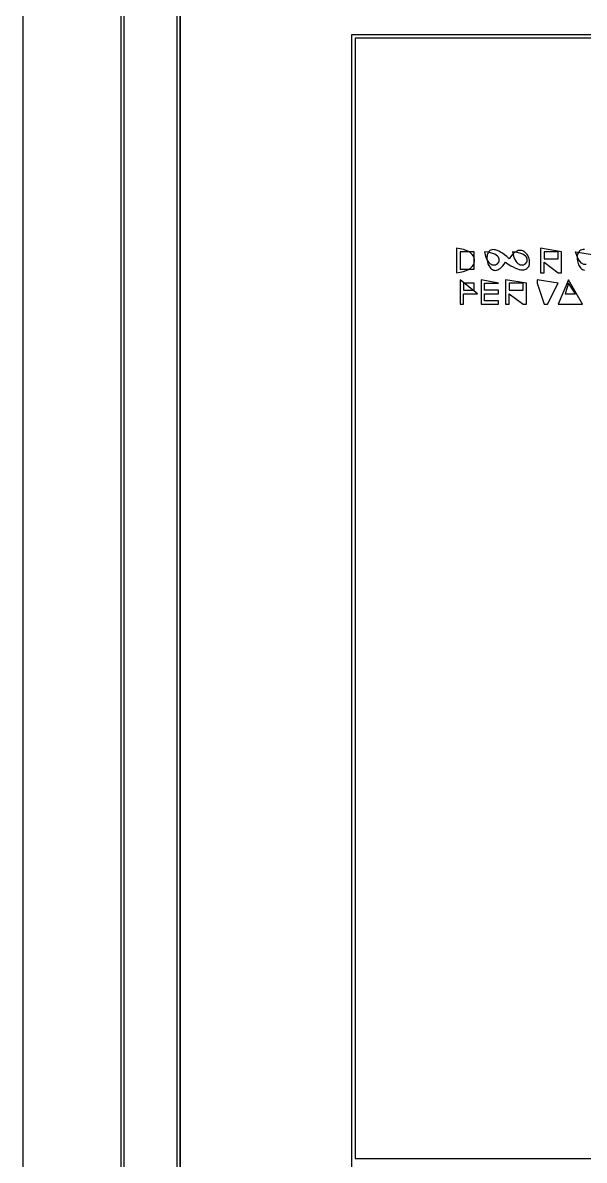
# Model space of a CAD drawing. Extents: x 0 to 2384, y 0 to 1684.
# Drawn here: x 0 to 160.5, y 1191.5 to 1516.4 of the extents above; entities that cross this region are included whole.
import ezdxf

# ---------------------------------------------------------------- set-up
doc = ezdxf.new("R2010")
doc.units = 0
doc.layers.add('C251', color=251, linetype='CONTINUOUS')
doc.layers.add('C7', color=7, linetype='CONTINUOUS')

msp = doc.modelspace()

# ---------------------------------------------------------------- linework, layer by layer
at = {"layer": 'C251'}
for points in [[(28, 1664), (28, 19), (2356, 19), (2356, 20), (29, 20), (29, 1663), (2356, 1663), (2337, 1664), (2298, 1664), (2160, 1664), (1683, 1664), (28, 1664)], [(44, 1649), (44, 35), (2341, 35), (2341, 367), (2340, 367), (2340, 36), (45, 36), (45, 1648), (2340, 1648), (2340, 368), (2341, 368), (2341, 1649), (44, 1649)]]:
    msp.add_lwpolyline(points, dxfattribs=at)
at = {"layer": 'C7'}
for points in [[(0, 1684), (0, 0), (2384, 0), (2384, 1684), (0, 1684)], [(45, 1648), (45, 36), (2048, 36), (2048, 1648), (45, 1648)], [(94, 1513), (94, 449), (455, 449), (455, 1513), (94, 1513)], [(95, 1512), (95, 1192), (454, 1192), (454, 1512), (95, 1512)], [(124, 1452), (124, 1445), (125.0304, 1445.1279), (125.9463, 1445.336), (126.7478, 1445.6149), (127.4347, 1445.955), (128.0072, 1446.347), (128.4651, 1446.7814), (128.8086, 1447.2489), (129.0376, 1447.7399), (129.1521, 1448.245), (129.152, 1448.7549), (129.0376, 1449.26), (128.8086, 1449.751), (128.4651, 1450.2185), (128.0071, 1450.6529), (127.4347, 1451.0449), (126.7477, 1451.385), (125.9463, 1451.6639), (125.0304, 1451.872), (124, 1452)], [(125, 1451), (125, 1446), (129, 1446), (129, 1451), (125, 1451)], [(132, 1451), (132.1741, 1450.1591), (132.3912, 1449.4396), (132.6447, 1448.8346), (132.9277, 1448.3373), (133.2335, 1447.941), (133.5552, 1447.6388), (133.8862, 1447.424), (134.2195, 1447.2897), (134.5486, 1447.2292), (134.8664, 1447.2356), (135.1664, 1447.3021), (135.4417, 1447.4221), (135.6855, 1447.5885), (135.891, 1447.7947), (136.0516, 1448.0339), (136.1603, 1448.2992), (136.2105, 1448.5839), (136.1954, 1448.8812), (136.1081, 1449.1842), (135.9419, 1449.4862), (135.69, 1449.7803), (135.3457, 1450.0598), (134.9021, 1450.3179), (134.3525, 1450.5478), (133.6901, 1450.7426), (132.9082, 1450.8956), (132, 1451)], [(138, 1448), (138.779, 1447.4706), (139.5048, 1447.024), (140.1785, 1446.6558), (140.8013, 1446.3618), (141.3746, 1446.138), (141.8994, 1445.9802), (142.3771, 1445.8841), (142.809, 1445.8456), (143.1961, 1445.8605), (143.5398, 1445.9246), (143.8413, 1446.0338), (144.1019, 1446.1839), (144.3227, 1446.3708), (144.505, 1446.5901), (144.6501, 1446.8379), (144.7591, 1447.1098), (144.8334, 1447.4018), (144.8741, 1447.7096), (144.8825, 1448.0291), (144.8599, 1448.3561), (144.8074, 1448.6865), (144.7263, 1449.016), (144.6178, 1449.3404), (144.4832, 1449.6557), (144.3237, 1449.9576), (144.1405, 1450.242), (143.9349, 1450.5046), (143.7081, 1450.7414), (143.4613, 1450.948), (143.1959, 1451.1205), (142.9129, 1451.2545), (142.6137, 1451.346), (142.2995, 1451.3907), (141.9715, 1451.3844), (141.631, 1451.3231), (141.2792, 1451.2024), (140.9173, 1451.0184), (140.5465, 1450.7666), (140.1682, 1450.4431), (139.7835, 1450.0436), (139.3937, 1449.5639), (139, 1449), (138.3228, 1449.6104), (137.6888, 1450.1301), (137.0971, 1450.5636), (136.5467, 1450.9154), (136.037, 1451.1899), (135.567, 1451.3916), (135.1359, 1451.525), (134.7428, 1451.5946), (134.387, 1451.6048), (134.0675, 1451.5602), (133.7835, 1451.4652), (133.5342, 1451.3244), (133.3188, 1451.1421), (133.1363, 1450.923), (132.986, 1450.6714), (132.867, 1450.3918), (132.7785, 1450.0888), (132.7196, 1449.7668), (132.6894, 1449.4303), (132.6872, 1449.0837), (132.7121, 1448.7317), (132.7633, 1448.3786), (132.8398, 1448.0289), (132.9409, 1447.6871), (133.0657, 1447.3577), (133.2134, 1447.0453), (133.3832, 1446.7541), (133.5741, 1446.4889), (133.7854, 1446.2539), (134.0161, 1446.0538), (134.2656, 1445.893), (134.5328, 1445.776), (134.8171, 1445.7072), (135.1174, 1445.6912), (135.4331, 1445.7324), (135.7632, 1445.8353), (136.1069, 1446.0044), (136.4634, 1446.2442), (136.8317, 1446.5592), (137.2112, 1446.9538), (137.6009, 1447.4326), (138, 1448)], [(140, 1451), (140.1741, 1450.1591), (140.3912, 1449.4396), (140.6447, 1448.8346), (140.9277, 1448.3373), (141.2335, 1447.941), (141.5552, 1447.6388), (141.8862, 1447.424), (142.2195, 1447.2897), (142.5486, 1447.2292), (142.8664, 1447.2356), (143.1664, 1447.3021), (143.4417, 1447.4221), (143.6855, 1447.5885), (143.891, 1447.7947), (144.0516, 1448.0339), (144.1603, 1448.2992), (144.2105, 1448.5839), (144.1954, 1448.8812), (144.1081, 1449.1842), (143.9419, 1449.4862), (143.69, 1449.7803), (143.3457, 1450.0598), (142.9021, 1450.3179), (142.3525, 1450.5478), (141.6901, 1450.7426), (140.9082, 1450.8956), (140, 1451)], [(148, 1452), (148, 1445), (149, 1445), (149, 1448), (153, 1445), (154, 1445), (154, 1451), (148, 1452)], [(149, 1451), (149, 1449), (153, 1449), (153, 1451), (149, 1451)], [(161.071, 1447.3215), (160.3299, 1447.4001), (159.709, 1447.725), (159.1869, 1448.2717), (158.7424, 1449.016), (158.3538, 1449.9335), (158, 1451), (164, 1450)], [(160.5992, 1451.6147), (160.1991, 1451.6182), (159.8435, 1451.5602), (159.5311, 1451.4462), (159.2609, 1451.2814), (159.0317, 1451.0714), (158.8421, 1450.8215), (158.6912, 1450.537), (158.5777, 1450.2235), (158.5003, 1449.8862), (158.458, 1449.5307), (158.4495, 1449.1622), (158.4738, 1448.7862), (158.5295, 1448.4081), (158.6155, 1448.0333), (158.7306, 1447.6671), (158.8737, 1447.315), (159.0435, 1446.9824), (159.2389, 1446.6747), (159.4588, 1446.3972), (159.7018, 1446.1554), (159.9669, 1445.9546), (160.2529, 1445.8003), (160.5585, 1445.6979)], [(125, 1443), (125, 1436), (126, 1436), (126, 1439), (130, 1439), (125, 1443)], [(131, 1443), (131, 1436), (136, 1436), (136, 1437), (132, 1437), (132, 1439), (136, 1439), (136, 1440), (132, 1440), (132, 1442), (136, 1442), (131, 1443)], [(138, 1443), (138, 1436), (139, 1436), (139, 1439), (143, 1436), (144, 1436), (144, 1442), (138, 1443)], [(147, 1443), (147, 1442), (149, 1436), (150, 1436), (153, 1442), (147, 1443)], [(156, 1443), (153, 1436), (154, 1436), (159, 1436), (160, 1436), (156, 1443)], [(126, 1442), (126, 1440), (129, 1440), (129, 1442), (126, 1442)], [(139, 1442), (139, 1440), (143, 1440), (143, 1442), (139, 1442)], [(156, 1442), (155, 1439), (158, 1439), (156, 1442)]]:
    msp.add_lwpolyline(points, dxfattribs=at)

doc.saveas('drawing.dxf')
